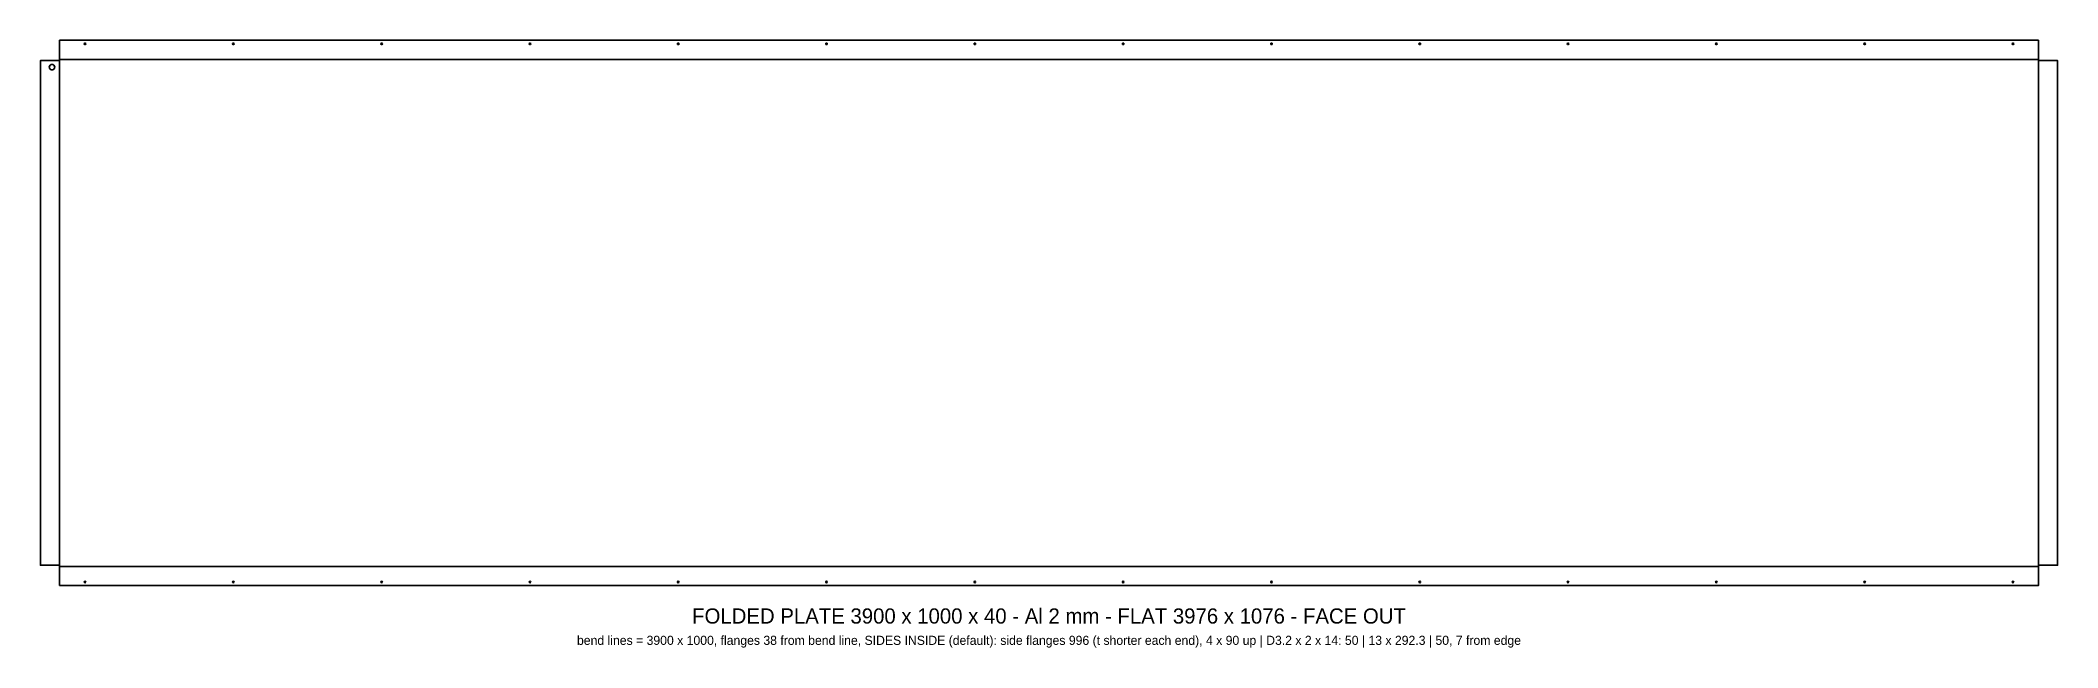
# Model space of a CAD drawing. Header units: millimetres. Extents: x 0 to 3976, y -123 to 1076.
import ezdxf
from ezdxf.enums import TextEntityAlignment as Align

# ---------------------------------------------------------------- set-up
doc = ezdxf.new("R2010")
doc.units = ezdxf.units.MM
doc.linetypes.add('DASHED', pattern=[1.524, 1.27, -0.254])
for name, color, linetype in [('BEND_UP_90', 1, 'DASHED'), ('CUT', 7, 'CONTINUOUS'), ('HOLE_D11_CABLE', 1, 'Continuous'), ('HOLES_D3.2', 3, 'CONTINUOUS'), ('TEXT', 2, 'CONTINUOUS')]:
    doc.layers.add(name, color=color, linetype=linetype)

msp = doc.modelspace()

# ---------------------------------------------------------------- linework, layer by layer
at = {"layer": 'BEND_UP_90'}
msp.add_lwpolyline([(38, 38), (3938, 38), (3938, 1038), (38, 1038)], close=True, dxfattribs=at)
at = {"layer": 'CUT'}
msp.add_lwpolyline([(38, 0), (3938, 0), (3938, 40), (3976, 40), (3976, 1036), (3938, 1036), (3938, 1076), (38, 1076), (38, 1036), (0, 1036), (0, 40), (38, 40)], close=True, dxfattribs=at)
at = {"layer": 'HOLE_D11_CABLE'}
msp.add_circle((23, 1023), 5.5, dxfattribs=at)
at = {"layer": 'HOLES_D3.2'}
for centre in [(88, 1069), (380.3, 1069), (672.6, 1069), (964.9, 1069), (1257.2, 1069), (1549.5, 1069), (1841.8, 1069), (2134.2, 1069), (2426.5, 1069), (2718.8, 1069), (3011.1, 1069), (3303.4, 1069), (3595.7, 1069), (3888, 1069), (88, 7), (380.3, 7), (672.6, 7), (964.9, 7), (1257.2, 7), (1549.5, 7), (1841.8, 7), (2134.2, 7), (2426.5, 7), (2718.8, 7), (3011.1, 7), (3303.4, 7), (3595.7, 7), (3888, 7)]:
    msp.add_circle(centre, 1.6, dxfattribs=at)

# ---------------------------------------------------------------- texts
at = {"layer": 'TEXT'}
for s, height, p in [('FOLDED PLATE 3900 x 1000 x 40 - Al 2 mm - FLAT 3976 x 1076 - FACE OUT', 30, (1988, -60)), ('bend lines = 3900 x 1000, flanges 38 from bend line, SIDES INSIDE (default): side flanges 996 (t shorter each end), 4 x 90 up | D3.2 x 2 x 14: 50 | 13 x 292.3 | 50, 7 from edge', 18, (1988, -108))]:
    msp.add_text(s, height=height, dxfattribs=at).set_placement(p, align=Align.MIDDLE_CENTER)

doc.saveas('drawing.dxf')
